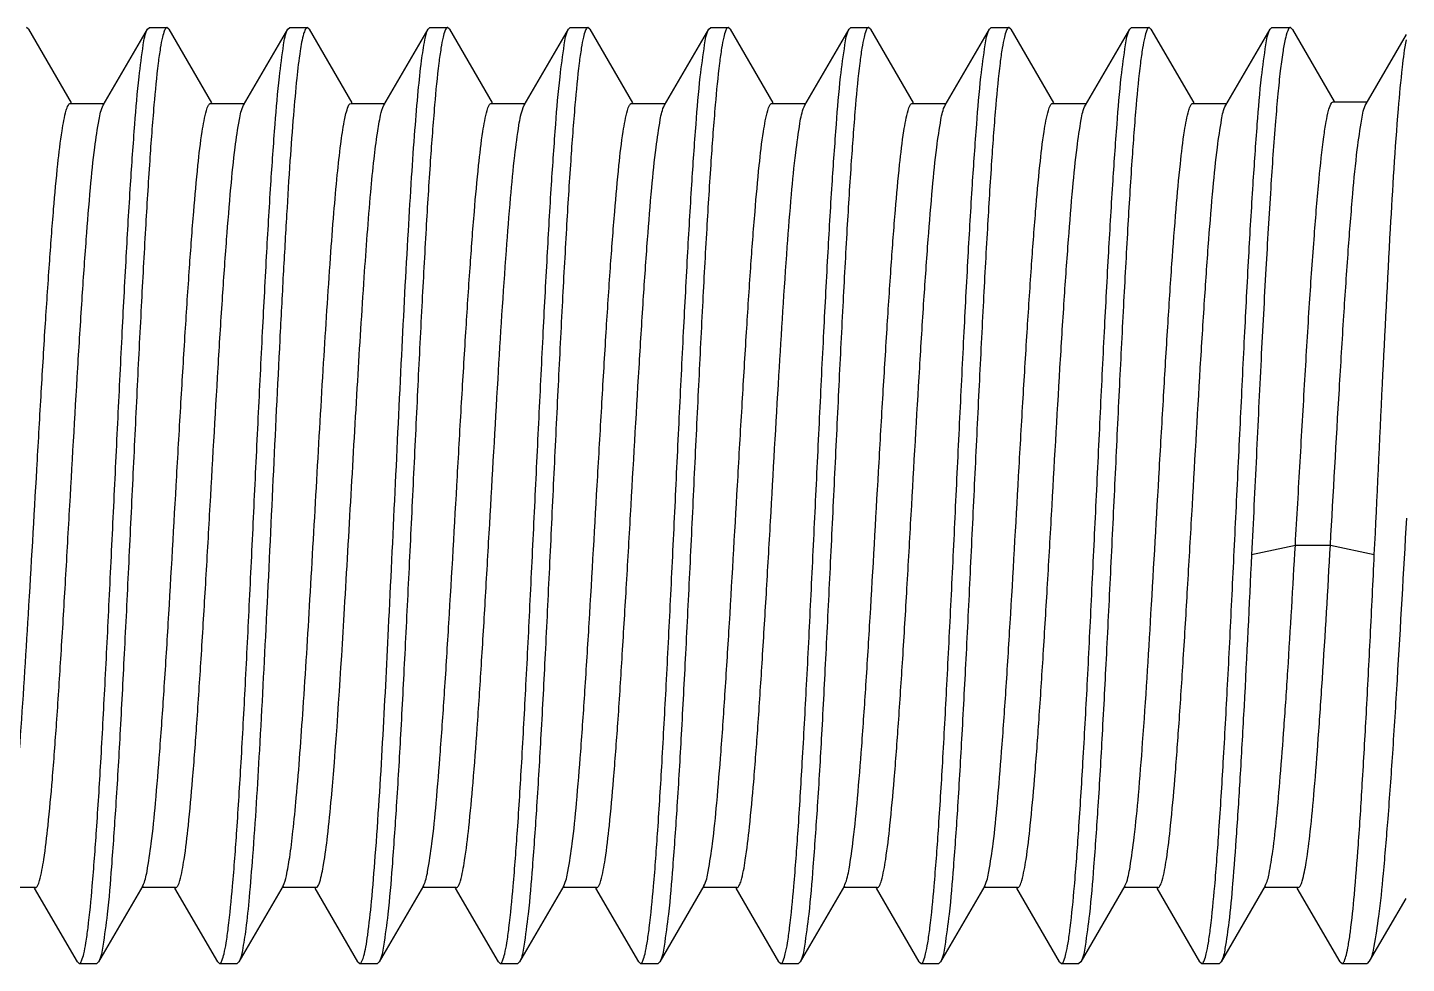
# Model space of a CAD drawing. Extents: x 1031190 to 1725648, y 733081 to 1571294.
# Drawn here: x 1158663.4 to 1158782.2, y 1227794.4 to 1227874.9 of the extents above; entities that cross this region are included whole.
import ezdxf

# ---------------------------------------------------------------- set-up
doc = ezdxf.new("R2010")
doc.units = 0
doc.header["$LTSCALE"] = 1000
doc.header["$MEASUREMENT"] = 0

msp = doc.modelspace()

# ---------------------------------------------------------------- linework, layer by layer
at = {"linetype": 'Continuous'}
for p, q in [((1158663.52, 1227874.78), (1158663.36, 1227874.91)), ((1158663.52, 1227874.78), (1158667.2, 1227868.43)), ((1158669.96, 1227868.23), (1158673.77, 1227874.78)), ((1158673.77, 1227874.78), (1158673.93, 1227874.91)), ((1158673.93, 1227874.91), (1158675.44, 1227874.91)), ((1158673.93, 1227874.91), (1158675.44, 1227874.91)), ((1158675.44, 1227874.91), (1158675.42, 1227874.91)), ((1158675.6, 1227874.78), (1158675.44, 1227874.91)), ((1158675.6, 1227874.78), (1158679.28, 1227868.43)), ((1158682.04, 1227868.23), (1158685.85, 1227874.78)), ((1158685.85, 1227874.78), (1158686.01, 1227874.91)), ((1158686.01, 1227874.91), (1158687.52, 1227874.91)), ((1158686.01, 1227874.91), (1158687.52, 1227874.91)), ((1158687.52, 1227874.91), (1158687.5, 1227874.91)), ((1158687.68, 1227874.78), (1158687.52, 1227874.91)), ((1158687.68, 1227874.78), (1158691.36, 1227868.43)), ((1158694.12, 1227868.23), (1158697.93, 1227874.78)), ((1158697.93, 1227874.78), (1158698.09, 1227874.91)), ((1158698.09, 1227874.91), (1158699.61, 1227874.91)), ((1158698.09, 1227874.91), (1158699.61, 1227874.91)), ((1158699.61, 1227874.91), (1158699.58, 1227874.91)), ((1158699.76, 1227874.78), (1158699.61, 1227874.91)), ((1158699.76, 1227874.78), (1158703.44, 1227868.43)), ((1158706.2, 1227868.23), (1158710.02, 1227874.78)), ((1158710.02, 1227874.78), (1158710.17, 1227874.91)), ((1158710.17, 1227874.91), (1158711.69, 1227874.91)), ((1158710.17, 1227874.91), (1158711.69, 1227874.91)), ((1158711.69, 1227874.91), (1158711.67, 1227874.91)), ((1158711.85, 1227874.78), (1158711.69, 1227874.91)), ((1158711.85, 1227874.78), (1158715.53, 1227868.43)), ((1158718.29, 1227868.23), (1158722.1, 1227874.78)), ((1158722.1, 1227874.78), (1158722.26, 1227874.91)), ((1158722.26, 1227874.91), (1158723.77, 1227874.91)), ((1158722.26, 1227874.91), (1158723.77, 1227874.91)), ((1158723.77, 1227874.91), (1158723.75, 1227874.91)), ((1158723.93, 1227874.78), (1158723.77, 1227874.91)), ((1158723.93, 1227874.78), (1158727.61, 1227868.43)), ((1158730.37, 1227868.23), (1158734.18, 1227874.78)), ((1158734.18, 1227874.78), (1158734.34, 1227874.91)), ((1158734.34, 1227874.91), (1158735.85, 1227874.91)), ((1158734.34, 1227874.91), (1158735.85, 1227874.91)), ((1158735.85, 1227874.91), (1158735.83, 1227874.91)), ((1158736.01, 1227874.78), (1158735.85, 1227874.91)), ((1158736.01, 1227874.78), (1158739.69, 1227868.43)), ((1158742.45, 1227868.23), (1158746.26, 1227874.78)), ((1158746.26, 1227874.78), (1158746.42, 1227874.91)), ((1158746.42, 1227874.91), (1158747.93, 1227874.91)), ((1158746.42, 1227874.91), (1158747.93, 1227874.91)), ((1158747.93, 1227874.91), (1158747.91, 1227874.91)), ((1158748.09, 1227874.78), (1158747.93, 1227874.91)), ((1158748.09, 1227874.78), (1158751.77, 1227868.43)), ((1158754.53, 1227868.23), (1158758.34, 1227874.78)), ((1158758.34, 1227874.78), (1158758.5, 1227874.91)), ((1158758.5, 1227874.91), (1158760.02, 1227874.91)), ((1158758.5, 1227874.91), (1158760.02, 1227874.91)), ((1158760.02, 1227874.91), (1158759.99, 1227874.91)), ((1158760.17, 1227874.78), (1158760.02, 1227874.91)), ((1158760.17, 1227874.78), (1158763.85, 1227868.43)), ((1158766.61, 1227868.23), (1158770.43, 1227874.78)), ((1158770.43, 1227874.78), (1158770.58, 1227874.91)), ((1158770.58, 1227874.91), (1158772.17, 1227874.91)), ((1158770.58, 1227874.91), (1158772.17, 1227874.91)), ((1158772.17, 1227874.91), (1158772.15, 1227874.91)), ((1158772.35, 1227874.76), (1158772.17, 1227874.91)), ((1158772.35, 1227874.76), (1158775.94, 1227868.56)), ((1158778.7, 1227868.36), (1158782.16, 1227874.31)), ((1158775.87, 1227868.52), (1158778.8, 1227868.52)), ((1158667.13, 1227868.39), (1158670.05, 1227868.39)), ((1158679.21, 1227868.39), (1158682.14, 1227868.39)), ((1158691.29, 1227868.39), (1158694.22, 1227868.39)), ((1158703.37, 1227868.39), (1158706.3, 1227868.39)), ((1158706.11, 1227868.03), (1158706.2, 1227868.23)), ((1158715.45, 1227868.39), (1158718.38, 1227868.39)), ((1158727.54, 1227868.39), (1158730.46, 1227868.39)), ((1158730.3, 1227868.1), (1158730.37, 1227868.23)), ((1158739.62, 1227868.39), (1158742.54, 1227868.39)), ((1158751.7, 1227868.39), (1158754.63, 1227868.39)), ((1158763.78, 1227868.39), (1158766.71, 1227868.39)), ((1158768.83, 1227829.56), (1158772.6, 1227830.38)), ((1158772.6, 1227830.38), (1158775.62, 1227830.38)), ((1158775.62, 1227830.38), (1158779.4, 1227829.56)), ((1158664.11, 1227800.89), (1158661.35, 1227800.89)), ((1158667.73, 1227794.51), (1158664.04, 1227800.85)), ((1158673.36, 1227801.06), (1158669.56, 1227794.51)), ((1158676.19, 1227800.89), (1158673.26, 1227800.89)), ((1158679.81, 1227794.51), (1158676.12, 1227800.85)), ((1158685.44, 1227801.06), (1158681.64, 1227794.51)), ((1158688.27, 1227800.89), (1158685.34, 1227800.89)), ((1158691.89, 1227794.51), (1158688.2, 1227800.85)), ((1158697.52, 1227801.06), (1158693.72, 1227794.51)), ((1158700.35, 1227800.89), (1158697.43, 1227800.89)), ((1158703.98, 1227794.51), (1158700.28, 1227800.85)), ((1158709.6, 1227801.06), (1158705.81, 1227794.51)), ((1158712.43, 1227800.89), (1158709.51, 1227800.89)), ((1158716.06, 1227794.51), (1158712.36, 1227800.85)), ((1158721.68, 1227801.06), (1158717.89, 1227794.51)), ((1158724.52, 1227800.89), (1158721.59, 1227800.89)), ((1158728.14, 1227794.51), (1158724.45, 1227800.85)), ((1158733.77, 1227801.06), (1158729.97, 1227794.51)), ((1158736.6, 1227800.89), (1158733.67, 1227800.89)), ((1158733.77, 1227801.06), (1158733.81, 1227801.15)), ((1158740.22, 1227794.51), (1158736.53, 1227800.85)), ((1158745.85, 1227801.06), (1158742.05, 1227794.51)), ((1158748.68, 1227800.89), (1158745.75, 1227800.89)), ((1158752.3, 1227794.51), (1158748.61, 1227800.85)), ((1158757.93, 1227801.06), (1158754.13, 1227794.51)), ((1158760.76, 1227800.89), (1158757.84, 1227800.89)), ((1158757.93, 1227801.06), (1158758.01, 1227801.22)), ((1158764.38, 1227794.51), (1158760.69, 1227800.85)), ((1158770.01, 1227801.06), (1158766.21, 1227794.51)), ((1158772.84, 1227800.89), (1158769.92, 1227800.89)), ((1158776.47, 1227794.51), (1158772.77, 1227800.85)), ((1158782.11, 1227799.96), (1158778.97, 1227794.55)), ((1158667.73, 1227794.51), (1158667.89, 1227794.37)), ((1158667.89, 1227794.37), (1158669.4, 1227794.37)), ((1158667.89, 1227794.37), (1158669.4, 1227794.37)), ((1158667.89, 1227794.37), (1158667.91, 1227794.37)), ((1158669.56, 1227794.51), (1158669.4, 1227794.37)), ((1158679.81, 1227794.51), (1158679.97, 1227794.37)), ((1158679.97, 1227794.37), (1158681.48, 1227794.37)), ((1158679.97, 1227794.37), (1158681.48, 1227794.37)), ((1158679.97, 1227794.37), (1158679.99, 1227794.37)), ((1158681.64, 1227794.51), (1158681.48, 1227794.37)), ((1158691.89, 1227794.51), (1158692.05, 1227794.37)), ((1158692.05, 1227794.37), (1158693.57, 1227794.37)), ((1158692.05, 1227794.37), (1158693.57, 1227794.37)), ((1158692.05, 1227794.37), (1158692.07, 1227794.37)), ((1158693.72, 1227794.51), (1158693.57, 1227794.37)), ((1158703.98, 1227794.51), (1158704.13, 1227794.37)), ((1158704.13, 1227794.37), (1158705.65, 1227794.37)), ((1158704.13, 1227794.37), (1158705.65, 1227794.37)), ((1158704.13, 1227794.37), (1158704.16, 1227794.37)), ((1158705.81, 1227794.51), (1158705.65, 1227794.37)), ((1158716.06, 1227794.51), (1158716.22, 1227794.37)), ((1158716.22, 1227794.37), (1158717.73, 1227794.37)), ((1158716.22, 1227794.37), (1158717.73, 1227794.37)), ((1158716.22, 1227794.37), (1158716.24, 1227794.37)), ((1158717.89, 1227794.51), (1158717.73, 1227794.37)), ((1158728.14, 1227794.51), (1158728.3, 1227794.37)), ((1158728.3, 1227794.37), (1158729.81, 1227794.37)), ((1158728.3, 1227794.37), (1158729.81, 1227794.37)), ((1158728.3, 1227794.37), (1158728.32, 1227794.37)), ((1158729.97, 1227794.51), (1158729.81, 1227794.37)), ((1158740.22, 1227794.51), (1158740.38, 1227794.37)), ((1158740.38, 1227794.37), (1158741.89, 1227794.37)), ((1158740.38, 1227794.37), (1158741.89, 1227794.37)), ((1158740.38, 1227794.37), (1158740.4, 1227794.37)), ((1158742.05, 1227794.51), (1158741.89, 1227794.37)), ((1158752.3, 1227794.51), (1158752.46, 1227794.37)), ((1158752.46, 1227794.37), (1158753.97, 1227794.37)), ((1158752.46, 1227794.37), (1158753.97, 1227794.37)), ((1158752.46, 1227794.37), (1158752.48, 1227794.37)), ((1158754.13, 1227794.51), (1158753.97, 1227794.37)), ((1158764.38, 1227794.51), (1158764.54, 1227794.37)), ((1158764.54, 1227794.37), (1158766.06, 1227794.37)), ((1158764.54, 1227794.37), (1158766.06, 1227794.37)), ((1158764.54, 1227794.37), (1158764.56, 1227794.37)), ((1158766.21, 1227794.51), (1158766.06, 1227794.37)), ((1158776.47, 1227794.51), (1158776.62, 1227794.37)), ((1158776.62, 1227794.37), (1158778.77, 1227794.37)), ((1158776.62, 1227794.37), (1158778.77, 1227794.37)), ((1158776.62, 1227794.37), (1158776.65, 1227794.37)), ((1158778.97, 1227794.55), (1158778.77, 1227794.37))]:
    msp.add_line(p, q, dxfattribs=at)
for points, knots in [([(1158667.91, 1227794.37), (1158668, 1227794.39), (1158668.16, 1227794.72), (1158668.31, 1227795.28), (1158668.49, 1227796.25), (1158668.75, 1227798.18), (1158669.06, 1227801.43), (1158669.41, 1227806.17), (1158669.77, 1227811.95), (1158670.12, 1227818.55), (1158670.48, 1227825.73), (1158670.84, 1227833.23), (1158671.2, 1227840.79), (1158671.56, 1227848.12), (1158671.92, 1227854.96), (1158672.27, 1227861.08), (1158672.64, 1227866.22), (1158672.96, 1227870.26), (1158673.34, 1227872.95), (1158673.54, 1227874.37), (1158673.77, 1227874.78)], [0, 0, 0, 0, 0.003607, 0.01125, 0.023199, 0.039411, 0.0841, 0.143793, 0.216365, 0.29921, 0.389343, 0.483513, 0.57832, 0.670347, 0.756272, 0.832991, 0.897743, 0.948217, 0.982646, 1, 1, 1, 1]), ([(1158675.42, 1227874.91), (1158675.33, 1227874.89), (1158675.18, 1227874.56), (1158675.02, 1227874), (1158674.84, 1227873.03), (1158674.58, 1227871.1), (1158674.27, 1227867.86), (1158673.92, 1227863.11), (1158673.57, 1227857.33), (1158673.21, 1227850.74), (1158672.85, 1227843.56), (1158672.49, 1227836.05), (1158672.13, 1227828.5), (1158671.77, 1227821.17), (1158671.41, 1227814.33), (1158671.06, 1227808.21), (1158670.69, 1227803.07), (1158670.38, 1227799.03), (1158669.99, 1227796.34), (1158669.79, 1227794.91), (1158669.56, 1227794.51)], [0, 0, 0, 0, 0.003611, 0.011257, 0.023208, 0.03942, 0.084105, 0.14379, 0.216353, 0.299192, 0.389318, 0.483476, 0.578271, 0.670286, 0.7562, 0.832918, 0.897679, 0.94817, 0.98262, 1, 1, 1, 1]), ([(1158679.99, 1227794.37), (1158680.09, 1227794.39), (1158680.24, 1227794.72), (1158680.39, 1227795.28), (1158680.57, 1227796.25), (1158680.83, 1227798.18), (1158681.14, 1227801.42), (1158681.49, 1227806.17), (1158681.85, 1227811.95), (1158682.21, 1227818.55), (1158682.56, 1227825.73), (1158682.92, 1227833.23), (1158683.28, 1227840.79), (1158683.64, 1227848.12), (1158684, 1227854.96), (1158684.35, 1227861.08), (1158684.72, 1227866.22), (1158685.04, 1227870.26), (1158685.42, 1227872.95), (1158685.62, 1227874.37), (1158685.85, 1227874.78)], [0, 0, 0, 0, 0.003607, 0.01125, 0.023198, 0.03941, 0.084098, 0.143791, 0.216363, 0.299208, 0.389341, 0.48351, 0.578318, 0.670346, 0.756271, 0.83299, 0.897743, 0.948217, 0.982646, 1, 1, 1, 1]), ([(1158687.5, 1227874.91), (1158687.43, 1227874.89), (1158687.31, 1227874.69), (1158687.1, 1227874.05), (1158686.85, 1227872.61), (1158686.58, 1227870.29), (1158686.3, 1227867.13), (1158686.01, 1227863.22), (1158685.73, 1227858.64), (1158685.44, 1227853.51), (1158685.04, 1227845.91), (1158684.57, 1227835.98), (1158684.01, 1227824.21), (1158683.45, 1227813.4), (1158683.04, 1227806.63), (1158682.81, 1227803.59)], [0, 0, 0, 0, 0.002964, 0.008737, 0.029566, 0.062647, 0.107305, 0.162537, 0.227082, 0.299454, 0.377979, 0.546128, 0.716059, 0.872129, 1, 1, 1, 1]), ([(1158693.38, 1227803.59), (1158693.87, 1227810.12), (1158694.4, 1227820.58), (1158695.09, 1227834.95), (1158695.63, 1227846.35), (1158696.1, 1227855.38), (1158696.49, 1227861.84), (1158696.77, 1227865.87), (1158697.05, 1227869.21), (1158697.31, 1227871.81), (1158697.59, 1227873.57), (1158697.77, 1227874.5), (1158697.93, 1227874.78)], [0, 0, 0, 0, 0.275142, 0.440178, 0.604823, 0.754782, 0.820106, 0.877048, 0.924377, 0.961083, 0.986411, 1, 1, 1, 1]), ([(1158699.58, 1227874.91), (1158699.49, 1227874.89), (1158699.34, 1227874.56), (1158699.18, 1227874), (1158699.01, 1227873.03), (1158698.74, 1227871.1), (1158698.44, 1227867.86), (1158698.08, 1227863.11), (1158697.73, 1227857.33), (1158697.37, 1227850.74), (1158697.01, 1227843.56), (1158696.65, 1227836.05), (1158696.29, 1227828.5), (1158695.93, 1227821.17), (1158695.57, 1227814.33), (1158695.22, 1227808.21), (1158694.86, 1227803.07), (1158694.54, 1227799.03), (1158694.16, 1227796.34), (1158693.96, 1227794.91), (1158693.72, 1227794.51)], [0, 0, 0, 0, 0.003611, 0.011258, 0.023209, 0.039422, 0.084108, 0.143794, 0.216356, 0.299189, 0.389308, 0.483464, 0.57826, 0.670281, 0.756203, 0.832923, 0.897683, 0.948172, 0.982621, 1, 1, 1, 1]), ([(1158704.16, 1227794.37), (1158704.25, 1227794.39), (1158704.4, 1227794.72), (1158704.56, 1227795.28), (1158704.73, 1227796.25), (1158705, 1227798.18), (1158705.3, 1227801.42), (1158705.66, 1227806.17), (1158706.01, 1227811.95), (1158706.37, 1227818.55), (1158706.73, 1227825.73), (1158707.09, 1227833.23), (1158707.45, 1227840.79), (1158707.81, 1227848.12), (1158708.17, 1227854.96), (1158708.52, 1227861.08), (1158708.88, 1227866.22), (1158709.2, 1227870.26), (1158709.59, 1227872.95), (1158709.78, 1227874.37), (1158710.02, 1227874.78)], [0, 0, 0, 0, 0.003606, 0.011248, 0.023195, 0.039405, 0.08409, 0.14378, 0.216352, 0.299204, 0.389345, 0.483519, 0.578326, 0.67035, 0.756268, 0.832985, 0.897739, 0.948216, 0.982646, 1, 1, 1, 1]), ([(1158711.67, 1227874.91), (1158711.57, 1227874.89), (1158711.42, 1227874.56), (1158711.27, 1227874), (1158711.09, 1227873.03), (1158710.83, 1227871.1), (1158710.52, 1227867.86), (1158710.17, 1227863.11), (1158709.81, 1227857.33), (1158709.45, 1227850.74), (1158709.09, 1227843.56), (1158708.73, 1227836.05), (1158708.37, 1227828.5), (1158708.02, 1227821.17), (1158707.66, 1227814.33), (1158707.3, 1227808.21), (1158706.94, 1227803.07), (1158706.62, 1227799.03), (1158706.24, 1227796.34), (1158706.04, 1227794.91), (1158705.81, 1227794.51)], [0, 0, 0, 0, 0.003611, 0.011258, 0.023209, 0.039423, 0.08411, 0.143796, 0.216358, 0.299191, 0.38931, 0.483466, 0.578262, 0.670283, 0.756204, 0.832924, 0.897683, 0.948172, 0.982621, 1, 1, 1, 1]), ([(1158716.24, 1227794.37), (1158716.33, 1227794.39), (1158716.48, 1227794.72), (1158716.64, 1227795.28), (1158716.81, 1227796.25), (1158717.08, 1227798.18), (1158717.39, 1227801.42), (1158717.74, 1227806.17), (1158718.09, 1227811.95), (1158718.45, 1227818.55), (1158718.81, 1227825.73), (1158719.17, 1227833.23), (1158719.53, 1227840.79), (1158719.89, 1227848.12), (1158720.25, 1227854.96), (1158720.6, 1227861.08), (1158720.96, 1227866.22), (1158721.28, 1227870.26), (1158721.67, 1227872.95), (1158721.86, 1227874.37), (1158722.1, 1227874.78)], [0, 0, 0, 0, 0.003606, 0.011248, 0.023195, 0.039405, 0.08409, 0.14378, 0.216352, 0.299203, 0.389344, 0.483517, 0.578325, 0.670349, 0.756267, 0.832984, 0.897738, 0.948215, 0.982646, 1, 1, 1, 1]), ([(1158723.75, 1227874.91), (1158723.65, 1227874.89), (1158723.5, 1227874.56), (1158723.35, 1227874), (1158723.17, 1227873.03), (1158722.91, 1227871.1), (1158722.6, 1227867.86), (1158722.25, 1227863.11), (1158721.89, 1227857.33), (1158721.53, 1227850.74), (1158721.18, 1227843.56), (1158720.82, 1227836.05), (1158720.46, 1227828.5), (1158720.1, 1227821.17), (1158719.74, 1227814.33), (1158719.39, 1227808.21), (1158719.02, 1227803.07), (1158718.7, 1227799.03), (1158718.32, 1227796.34), (1158718.12, 1227794.91), (1158717.89, 1227794.51)], [0, 0, 0, 0, 0.003611, 0.011259, 0.02321, 0.039423, 0.084111, 0.143798, 0.21636, 0.299193, 0.389312, 0.483468, 0.578264, 0.670284, 0.756205, 0.832924, 0.897684, 0.948172, 0.982621, 1, 1, 1, 1]), ([(1158728.32, 1227794.37), (1158728.41, 1227794.39), (1158728.56, 1227794.72), (1158728.72, 1227795.28), (1158728.9, 1227796.25), (1158729.16, 1227798.18), (1158729.47, 1227801.42), (1158729.82, 1227806.17), (1158730.17, 1227811.95), (1158730.53, 1227818.55), (1158730.89, 1227825.73), (1158731.25, 1227833.23), (1158731.61, 1227840.79), (1158731.97, 1227848.12), (1158732.33, 1227854.96), (1158732.68, 1227861.08), (1158733.05, 1227866.22), (1158733.36, 1227870.26), (1158733.75, 1227872.95), (1158733.95, 1227874.37), (1158734.18, 1227874.78)], [0, 0, 0, 0, 0.003606, 0.011248, 0.023195, 0.039405, 0.08409, 0.143779, 0.216351, 0.299203, 0.389343, 0.483516, 0.578323, 0.670348, 0.756266, 0.832984, 0.897738, 0.948215, 0.982646, 1, 1, 1, 1]), ([(1158735.83, 1227874.91), (1158735.73, 1227874.89), (1158735.58, 1227874.56), (1158735.43, 1227874), (1158735.25, 1227873.03), (1158734.99, 1227871.1), (1158734.68, 1227867.86), (1158734.33, 1227863.11), (1158733.97, 1227857.33), (1158733.62, 1227850.74), (1158733.26, 1227843.56), (1158732.9, 1227836.05), (1158732.54, 1227828.5), (1158732.18, 1227821.17), (1158731.82, 1227814.32), (1158731.47, 1227808.21), (1158731.1, 1227803.07), (1158730.78, 1227799.03), (1158730.4, 1227796.34), (1158730.2, 1227794.91), (1158729.97, 1227794.51)], [0, 0, 0, 0, 0.003612, 0.011261, 0.023213, 0.039428, 0.084118, 0.143807, 0.216371, 0.299205, 0.389325, 0.48348, 0.578274, 0.670292, 0.75621, 0.832928, 0.897687, 0.948173, 0.982621, 1, 1, 1, 1]), ([(1158740.4, 1227794.37), (1158740.5, 1227794.39), (1158740.65, 1227794.72), (1158740.8, 1227795.28), (1158740.98, 1227796.25), (1158741.24, 1227798.18), (1158741.55, 1227801.42), (1158741.9, 1227806.17), (1158742.26, 1227811.95), (1158742.61, 1227818.55), (1158742.97, 1227825.73), (1158743.33, 1227833.23), (1158743.69, 1227840.79), (1158744.05, 1227848.12), (1158744.41, 1227854.96), (1158744.76, 1227861.08), (1158745.13, 1227866.22), (1158745.45, 1227870.26), (1158745.83, 1227872.95), (1158746.03, 1227874.37), (1158746.26, 1227874.78)], [0, 0, 0, 0, 0.003606, 0.011247, 0.023194, 0.039403, 0.084087, 0.143776, 0.216347, 0.299198, 0.389337, 0.483508, 0.578316, 0.670341, 0.75626, 0.832979, 0.897735, 0.948214, 0.982645, 1, 1, 1, 1]), ([(1158747.91, 1227874.91), (1158747.82, 1227874.89), (1158747.67, 1227874.56), (1158747.51, 1227874), (1158747.33, 1227873.03), (1158747.07, 1227871.1), (1158746.76, 1227867.86), (1158746.41, 1227863.11), (1158746.06, 1227857.33), (1158745.7, 1227850.74), (1158745.34, 1227843.56), (1158744.98, 1227836.05), (1158744.62, 1227828.5), (1158744.26, 1227821.17), (1158743.9, 1227814.32), (1158743.55, 1227808.21), (1158743.19, 1227803.07), (1158742.87, 1227799.03), (1158742.48, 1227796.34), (1158742.29, 1227794.91), (1158742.05, 1227794.51)], [0, 0, 0, 0, 0.003612, 0.011261, 0.023214, 0.039428, 0.084119, 0.143809, 0.216373, 0.299207, 0.389327, 0.483482, 0.578276, 0.670293, 0.756211, 0.832929, 0.897687, 0.948174, 0.982621, 1, 1, 1, 1]), ([(1158752.48, 1227794.37), (1158752.58, 1227794.39), (1158752.73, 1227794.72), (1158752.88, 1227795.28), (1158753.06, 1227796.25), (1158753.32, 1227798.18), (1158753.63, 1227801.42), (1158753.98, 1227806.17), (1158754.34, 1227811.95), (1158754.7, 1227818.55), (1158755.05, 1227825.73), (1158755.41, 1227833.23), (1158755.77, 1227840.79), (1158756.13, 1227848.12), (1158756.49, 1227854.96), (1158756.85, 1227861.08), (1158757.21, 1227866.22), (1158757.53, 1227870.26), (1158757.91, 1227872.95), (1158758.11, 1227874.37), (1158758.34, 1227874.78)], [0, 0, 0, 0, 0.003606, 0.011247, 0.023193, 0.039403, 0.084087, 0.143775, 0.216347, 0.299197, 0.389335, 0.483507, 0.578314, 0.670339, 0.756259, 0.832978, 0.897734, 0.948214, 0.982645, 1, 1, 1, 1]), ([(1158759.99, 1227874.91), (1158759.9, 1227874.89), (1158759.75, 1227874.56), (1158759.59, 1227874), (1158759.42, 1227873.03), (1158759.15, 1227871.1), (1158758.84, 1227867.86), (1158758.49, 1227863.11), (1158758.14, 1227857.33), (1158757.78, 1227850.74), (1158757.42, 1227843.56), (1158757.06, 1227836.05), (1158756.7, 1227828.5), (1158756.34, 1227821.17), (1158755.98, 1227814.32), (1158755.63, 1227808.21), (1158755.27, 1227803.07), (1158754.95, 1227799.03), (1158754.56, 1227796.34), (1158754.37, 1227794.91), (1158754.13, 1227794.51)], [0, 0, 0, 0, 0.003613, 0.011261, 0.023214, 0.039429, 0.08412, 0.143811, 0.216375, 0.299209, 0.389329, 0.483484, 0.578278, 0.670294, 0.756212, 0.83293, 0.897688, 0.948174, 0.982621, 1, 1, 1, 1]), ([(1158764.56, 1227794.37), (1158764.66, 1227794.39), (1158764.81, 1227794.72), (1158764.97, 1227795.28), (1158765.14, 1227796.25), (1158765.4, 1227798.18), (1158765.71, 1227801.42), (1158766.06, 1227806.17), (1158766.42, 1227811.95), (1158766.78, 1227818.55), (1158767.14, 1227825.73), (1158767.5, 1227833.23), (1158767.86, 1227840.79), (1158768.22, 1227848.12), (1158768.57, 1227854.96), (1158768.93, 1227861.08), (1158769.29, 1227866.22), (1158769.61, 1227870.26), (1158769.99, 1227872.95), (1158770.19, 1227874.37), (1158770.43, 1227874.78)], [0, 0, 0, 0, 0.003606, 0.011247, 0.023193, 0.039403, 0.084086, 0.143774, 0.216346, 0.299196, 0.389334, 0.483505, 0.578313, 0.670338, 0.756258, 0.832977, 0.897733, 0.948213, 0.982645, 1, 1, 1, 1]), ([(1158772.15, 1227874.91), (1158772.04, 1227874.89), (1158771.87, 1227874.48), (1158771.69, 1227873.81), (1158771.48, 1227872.62), (1158771.28, 1227871.06), (1158771.08, 1227869.09), (1158770.79, 1227865.72), (1158770.44, 1227860.69), (1158770.04, 1227853.86), (1158769.63, 1227846.17), (1158769.24, 1227837.97), (1158768.97, 1227832.38), (1158768.83, 1227829.56)], [0, 0, 0, 0, 0.00759, 0.023989, 0.049698, 0.084571, 0.128273, 0.180348, 0.307263, 0.459782, 0.631209, 0.813963, 1, 1, 1, 1]), ([(1158779.4, 1227829.56), (1158779.64, 1227834.44), (1158780.07, 1227843.79), (1158780.72, 1227856.59), (1158781.27, 1227865.69), (1158781.76, 1227871.1), (1158782.01, 1227873.08), (1158782.16, 1227873.85)], [0, 0, 0, 0, 0.33063, 0.632635, 0.865973, 0.946815, 1, 1, 1, 1]), ([(1158772.6, 1227830.38), (1158772.74, 1227832.77), (1158773.01, 1227837.51), (1158773.41, 1227844.45), (1158773.8, 1227850.95), (1158774.2, 1227856.72), (1158774.59, 1227861.49), (1158774.94, 1227864.76), (1158775.22, 1227866.7), (1158775.43, 1227867.67), (1158775.58, 1227868.21), (1158775.78, 1227868.52), (1158775.87, 1227868.52)], [0, 0, 0, 0, 0.187168, 0.370928, 0.54308, 0.695912, 0.822629, 0.917653, 0.951962, 0.977016, 0.992738, 1, 1, 1, 1]), ([(1158661.35, 1227801.2), (1158661.54, 1227801.66), (1158661.78, 1227803.01), (1158662.13, 1227805.54), (1158662.47, 1227809.1), (1158662.97, 1227815.5), (1158663.55, 1227824.88), (1158664.12, 1227834.83), (1158664.59, 1227843.07), (1158664.94, 1227848.95), (1158665.3, 1227854.33), (1158665.65, 1227859.01), (1158666, 1227862.85), (1158666.32, 1227865.66), (1158666.64, 1227867.4), (1158666.88, 1227868.16), (1158667.05, 1227868.39), (1158667.13, 1227868.39)], [0, 0, 0, 0, 0.021934, 0.060252, 0.1138, 0.180755, 0.345177, 0.530709, 0.623344, 0.711545, 0.792219, 0.862544, 0.920069, 0.962821, 0.989426, 0.996537, 1, 1, 1, 1]), ([(1158664.11, 1227800.89), (1158664.19, 1227800.89), (1158664.36, 1227801.13), (1158664.6, 1227801.91), (1158664.92, 1227803.69), (1158665.25, 1227806.57), (1158665.61, 1227810.49), (1158665.96, 1227815.28), (1158666.32, 1227820.76), (1158666.68, 1227826.74), (1158667.15, 1227835.09), (1158667.62, 1227843.36), (1158668.11, 1227851.26), (1158668.47, 1227856.43), (1158668.82, 1227860.8), (1158669.15, 1227864.26), (1158669.52, 1227866.61), (1158669.74, 1227867.86), (1158669.96, 1227868.23)], [0, 0, 0, 0, 0.003515, 0.010772, 0.03795, 0.08161, 0.140308, 0.211978, 0.294061, 0.383612, 0.477415, 0.664253, 0.750571, 0.827951, 0.893624, 0.945254, 0.981055, 1, 1, 1, 1]), ([(1158673.36, 1227801.06), (1158673.57, 1227801.43), (1158673.8, 1227802.68), (1158674.16, 1227805.03), (1158674.49, 1227808.49), (1158674.85, 1227812.86), (1158675.21, 1227818.03), (1158675.7, 1227825.93), (1158676.16, 1227834.2), (1158676.64, 1227842.55), (1158677, 1227848.53), (1158677.36, 1227854.01), (1158677.71, 1227858.79), (1158678.06, 1227862.72), (1158678.39, 1227865.6), (1158678.71, 1227867.38), (1158678.95, 1227868.15), (1158679.13, 1227868.39), (1158679.21, 1227868.39)], [0, 0, 0, 0, 0.018976, 0.054803, 0.106453, 0.172139, 0.249526, 0.335844, 0.522668, 0.616459, 0.705997, 0.788066, 0.859722, 0.918409, 0.962059, 0.989231, 0.996484, 1, 1, 1, 1]), ([(1158676.19, 1227800.89), (1158676.27, 1227800.89), (1158676.44, 1227801.13), (1158676.68, 1227801.91), (1158677, 1227803.69), (1158677.33, 1227806.57), (1158677.69, 1227810.49), (1158678.04, 1227815.28), (1158678.4, 1227820.76), (1158678.76, 1227826.74), (1158679.24, 1227835.09), (1158679.7, 1227843.36), (1158680.19, 1227851.26), (1158680.55, 1227856.43), (1158680.91, 1227860.8), (1158681.24, 1227864.26), (1158681.6, 1227866.61), (1158681.83, 1227867.86), (1158682.04, 1227868.23)], [0, 0, 0, 0, 0.003517, 0.010771, 0.037949, 0.081609, 0.140308, 0.211979, 0.294062, 0.383613, 0.477416, 0.664254, 0.750571, 0.827951, 0.893623, 0.945253, 0.981055, 1, 1, 1, 1]), ([(1158686.58, 1227808.62), (1158686.81, 1227811.18), (1158687.22, 1227816.88), (1158687.78, 1227825.99), (1158688.34, 1227835.91), (1158688.9, 1227845.71), (1158689.39, 1227853.38), (1158689.79, 1227858.77), (1158690.08, 1227862.05), (1158690.36, 1227864.63), (1158690.65, 1227866.64), (1158690.88, 1227867.67), (1158691.13, 1227868.39), (1158691.29, 1227868.39)], [0, 0, 0, 0, 0.128499, 0.285338, 0.455997, 0.624629, 0.775582, 0.839957, 0.89488, 0.939089, 0.971598, 0.991791, 1, 1, 1, 1]), ([(1158689.6, 1227808.62), (1158690.08, 1227814.05), (1158690.61, 1227822.75), (1158691.3, 1227834.71), (1158691.84, 1227844.21), (1158692.38, 1227852.89), (1158692.84, 1227859.27), (1158693.24, 1227863.4), (1158693.51, 1227865.62), (1158693.78, 1227867.15), (1158693.97, 1227867.97), (1158694.12, 1227868.23)], [0, 0, 0, 0, 0.273163, 0.437049, 0.600835, 0.7505, 0.873256, 0.921165, 0.958687, 0.985083, 1, 1, 1, 1]), ([(1158697.52, 1227801.06), (1158697.74, 1227801.43), (1158697.96, 1227802.68), (1158698.33, 1227805.03), (1158698.66, 1227808.49), (1158699.01, 1227812.86), (1158699.37, 1227818.03), (1158699.86, 1227825.93), (1158700.33, 1227834.2), (1158700.8, 1227842.55), (1158701.16, 1227848.53), (1158701.52, 1227854.01), (1158701.87, 1227858.79), (1158702.23, 1227862.72), (1158702.56, 1227865.6), (1158702.88, 1227867.38), (1158703.12, 1227868.15), (1158703.29, 1227868.39), (1158703.37, 1227868.39)], [0, 0, 0, 0, 0.018976, 0.054803, 0.106453, 0.172139, 0.249526, 0.335844, 0.522668, 0.61646, 0.705997, 0.788066, 0.859722, 0.918409, 0.962059, 0.989231, 0.996485, 1, 1, 1, 1]), ([(1158700.35, 1227800.89), (1158700.43, 1227800.89), (1158700.6, 1227801.12), (1158700.84, 1227801.87), (1158701.15, 1227803.6), (1158701.48, 1227806.4), (1158701.83, 1227810.21), (1158702.18, 1227814.86), (1158702.53, 1227820.2), (1158702.88, 1227826.05), (1158703.35, 1227834.26), (1158703.91, 1227844.19), (1158704.49, 1227853.56), (1158705, 1227859.98), (1158705.33, 1227863.58), (1158705.68, 1227866.16), (1158705.92, 1227867.55), (1158706.11, 1227868.03)], [0, 0, 0, 0, 0.003449, 0.010513, 0.036944, 0.079419, 0.136588, 0.206502, 0.286746, 0.374534, 0.46681, 0.651938, 0.816574, 0.883918, 0.938051, 0.977142, 1, 1, 1, 1]), ([(1158709.6, 1227801.06), (1158709.82, 1227801.43), (1158710.04, 1227802.68), (1158710.41, 1227805.03), (1158710.74, 1227808.49), (1158711.1, 1227812.86), (1158711.45, 1227818.03), (1158711.94, 1227825.93), (1158712.41, 1227834.2), (1158712.89, 1227842.55), (1158713.24, 1227848.53), (1158713.6, 1227854.01), (1158713.96, 1227858.79), (1158714.31, 1227862.72), (1158714.64, 1227865.6), (1158714.96, 1227867.38), (1158715.2, 1227868.15), (1158715.38, 1227868.39), (1158715.45, 1227868.39)], [0, 0, 0, 0, 0.018976, 0.054804, 0.106454, 0.17214, 0.249527, 0.335846, 0.522669, 0.61646, 0.705997, 0.788065, 0.859721, 0.918408, 0.962058, 0.98923, 0.996485, 1, 1, 1, 1]), ([(1158712.43, 1227800.89), (1158712.51, 1227800.89), (1158712.69, 1227801.13), (1158712.93, 1227801.91), (1158713.25, 1227803.69), (1158713.58, 1227806.57), (1158713.93, 1227810.49), (1158714.29, 1227815.28), (1158714.64, 1227820.76), (1158715, 1227826.74), (1158715.48, 1227835.09), (1158715.95, 1227843.36), (1158716.44, 1227851.26), (1158716.79, 1227856.43), (1158717.15, 1227860.8), (1158717.48, 1227864.26), (1158717.85, 1227866.61), (1158718.07, 1227867.86), (1158718.29, 1227868.23)], [0, 0, 0, 0, 0.003514, 0.010772, 0.03795, 0.081609, 0.140308, 0.211978, 0.294061, 0.383612, 0.477416, 0.664254, 0.750572, 0.827952, 0.893624, 0.945254, 0.981055, 1, 1, 1, 1]), ([(1158721.68, 1227801.06), (1158721.9, 1227801.43), (1158722.12, 1227802.68), (1158722.49, 1227805.03), (1158722.82, 1227808.49), (1158723.18, 1227812.86), (1158723.53, 1227818.03), (1158724.02, 1227825.93), (1158724.49, 1227834.2), (1158724.97, 1227842.55), (1158725.33, 1227848.53), (1158725.68, 1227854.01), (1158726.04, 1227858.79), (1158726.39, 1227862.72), (1158726.72, 1227865.6), (1158727.04, 1227867.38), (1158727.28, 1227868.15), (1158727.46, 1227868.39), (1158727.54, 1227868.39)], [0, 0, 0, 0, 0.018976, 0.054803, 0.106453, 0.172138, 0.249526, 0.335844, 0.522669, 0.61646, 0.705998, 0.788066, 0.859722, 0.918409, 0.962059, 0.98923, 0.996485, 1, 1, 1, 1]), ([(1158724.52, 1227800.89), (1158724.59, 1227800.89), (1158724.77, 1227801.12), (1158725.01, 1227801.88), (1158725.32, 1227803.63), (1158725.65, 1227806.45), (1158726, 1227810.3), (1158726.35, 1227814.99), (1158726.7, 1227820.38), (1158727.06, 1227826.27), (1158727.53, 1227834.52), (1158728.09, 1227844.48), (1158728.68, 1227853.86), (1158729.18, 1227860.25), (1158729.52, 1227863.8), (1158729.87, 1227866.32), (1158730.11, 1227867.66), (1158730.3, 1227868.1)], [0, 0, 0, 0, 0.00347, 0.010595, 0.037262, 0.080112, 0.137764, 0.208234, 0.289061, 0.377407, 0.470169, 0.655842, 0.820187, 0.887004, 0.940345, 0.978392, 1, 1, 1, 1]), ([(1158733.81, 1227801.15), (1158734.01, 1227801.57), (1158734.25, 1227802.89), (1158734.6, 1227805.36), (1158734.94, 1227808.89), (1158735.29, 1227813.32), (1158735.65, 1227818.51), (1158736.13, 1227826.39), (1158736.59, 1227834.62), (1158737.07, 1227842.89), (1158737.43, 1227848.81), (1158737.78, 1227854.22), (1158738.13, 1227858.93), (1158738.48, 1227862.8), (1158738.81, 1227865.64), (1158739.13, 1227867.39), (1158739.36, 1227868.16), (1158739.54, 1227868.39), (1158739.62, 1227868.39)], [0, 0, 0, 0, 0.020929, 0.058407, 0.111315, 0.177843, 0.255662, 0.342027, 0.527997, 0.621023, 0.709674, 0.790819, 0.861592, 0.91951, 0.962564, 0.989361, 0.996518, 1, 1, 1, 1]), ([(1158736.6, 1227800.89), (1158736.68, 1227800.89), (1158736.85, 1227801.13), (1158737.09, 1227801.91), (1158737.41, 1227803.69), (1158737.74, 1227806.57), (1158738.1, 1227810.49), (1158738.45, 1227815.28), (1158738.81, 1227820.76), (1158739.17, 1227826.74), (1158739.64, 1227835.09), (1158740.11, 1227843.36), (1158740.6, 1227851.26), (1158740.96, 1227856.43), (1158741.32, 1227860.8), (1158741.65, 1227864.26), (1158742.01, 1227866.61), (1158742.24, 1227867.86), (1158742.45, 1227868.23)], [0, 0, 0, 0, 0.003515, 0.010772, 0.03795, 0.081609, 0.140308, 0.211978, 0.294061, 0.383613, 0.477416, 0.664254, 0.750572, 0.827952, 0.893624, 0.945254, 0.981055, 1, 1, 1, 1]), ([(1158745.85, 1227801.06), (1158746.06, 1227801.43), (1158746.29, 1227802.68), (1158746.65, 1227805.03), (1158746.98, 1227808.49), (1158747.34, 1227812.86), (1158747.7, 1227818.03), (1158748.19, 1227825.93), (1158748.65, 1227834.2), (1158749.13, 1227842.55), (1158749.49, 1227848.53), (1158749.85, 1227854.01), (1158750.2, 1227858.79), (1158750.56, 1227862.72), (1158750.88, 1227865.6), (1158751.21, 1227867.38), (1158751.44, 1227868.15), (1158751.62, 1227868.39), (1158751.7, 1227868.39)], [0, 0, 0, 0, 0.018976, 0.054803, 0.106453, 0.172138, 0.249526, 0.335844, 0.522669, 0.61646, 0.705998, 0.788066, 0.859722, 0.918408, 0.962058, 0.98923, 0.996486, 1, 1, 1, 1]), ([(1158748.68, 1227800.89), (1158748.76, 1227800.89), (1158748.94, 1227801.13), (1158749.17, 1227801.91), (1158749.5, 1227803.69), (1158749.82, 1227806.57), (1158750.18, 1227810.49), (1158750.53, 1227815.28), (1158750.89, 1227820.76), (1158751.25, 1227826.74), (1158751.73, 1227835.09), (1158752.19, 1227843.36), (1158752.68, 1227851.26), (1158753.04, 1227856.43), (1158753.4, 1227860.8), (1158753.73, 1227864.26), (1158754.09, 1227866.61), (1158754.32, 1227867.86), (1158754.53, 1227868.23)], [0, 0, 0, 0, 0.003516, 0.010772, 0.03795, 0.08161, 0.140309, 0.211979, 0.294062, 0.383613, 0.477415, 0.664252, 0.75057, 0.82795, 0.893623, 0.945253, 0.981055, 1, 1, 1, 1]), ([(1158758.01, 1227801.22), (1158758.2, 1227801.68), (1158758.44, 1227803.04), (1158758.79, 1227805.58), (1158759.13, 1227809.16), (1158759.63, 1227815.56), (1158760.21, 1227824.94), (1158760.77, 1227834.88), (1158761.25, 1227843.11), (1158761.6, 1227848.99), (1158761.95, 1227854.35), (1158762.3, 1227859.03), (1158762.65, 1227862.86), (1158762.98, 1227865.67), (1158763.29, 1227867.4), (1158763.53, 1227868.16), (1158763.7, 1227868.39), (1158763.78, 1227868.39)], [0, 0, 0, 0, 0.022184, 0.060712, 0.114419, 0.181479, 0.345959, 0.531381, 0.623919, 0.712007, 0.792565, 0.862779, 0.920208, 0.962885, 0.989443, 0.996539, 1, 1, 1, 1]), ([(1158760.76, 1227800.89), (1158760.84, 1227800.89), (1158761.02, 1227801.13), (1158761.26, 1227801.91), (1158761.58, 1227803.69), (1158761.91, 1227806.57), (1158762.26, 1227810.49), (1158762.61, 1227815.28), (1158762.97, 1227820.76), (1158763.33, 1227826.74), (1158763.81, 1227835.09), (1158764.27, 1227843.36), (1158764.77, 1227851.26), (1158765.12, 1227856.43), (1158765.48, 1227860.8), (1158765.81, 1227864.26), (1158766.18, 1227866.61), (1158766.4, 1227867.86), (1158766.61, 1227868.23)], [0, 0, 0, 0, 0.003515, 0.010772, 0.037949, 0.081609, 0.140307, 0.211978, 0.294061, 0.383613, 0.477416, 0.664254, 0.750572, 0.827952, 0.893624, 0.945254, 0.981055, 1, 1, 1, 1]), ([(1158775.62, 1227830.38), (1158775.88, 1227834.85), (1158776.24, 1227841.43), (1158776.76, 1227849.89), (1158777.13, 1227855.5), (1158777.51, 1227860.27), (1158777.86, 1227864.04), (1158778.24, 1227866.6), (1158778.47, 1227867.96), (1158778.7, 1227868.36)], [0, 0, 0, 0, 0.352462, 0.517837, 0.667078, 0.794284, 0.894462, 0.96378, 1, 1, 1, 1]), ([(1158782.16, 1227832.7), (1158781.9, 1227828.05), (1158781.52, 1227821.3), (1158780.98, 1227812.67), (1158780.59, 1227807.12), (1158780.2, 1227802.44), (1158779.84, 1227798.77), (1158779.44, 1227796.27), (1158779.2, 1227794.94), (1158778.97, 1227794.55)], [0, 0, 0, 0, 0.364296, 0.529536, 0.676394, 0.800243, 0.897208, 0.964341, 1, 1, 1, 1]), ([(1158768.83, 1227829.56), (1158768.62, 1227825.21), (1158768.32, 1227818.91), (1158767.87, 1227810.91), (1158767.55, 1227805.82), (1158767.23, 1227801.57), (1158766.94, 1227798.26), (1158766.61, 1227796.03), (1158766.41, 1227794.85), (1158766.21, 1227794.51)], [0, 0, 0, 0, 0.371283, 0.537217, 0.683502, 0.805941, 0.901057, 0.966223, 1, 1, 1, 1]), ([(1158770.01, 1227801.06), (1158770.19, 1227801.37), (1158770.4, 1227802.39), (1158770.72, 1227804.31), (1158771.02, 1227807.11), (1158771.33, 1227810.67), (1158771.65, 1227814.91), (1158772.09, 1227821.55), (1158772.39, 1227826.77), (1158772.6, 1227830.38)], [0, 0, 0, 0, 0.036595, 0.103597, 0.199643, 0.322176, 0.467814, 0.632462, 1, 1, 1, 1]), ([(1158772.84, 1227800.89), (1158772.92, 1227800.89), (1158773.08, 1227801.1), (1158773.31, 1227801.81), (1158773.62, 1227803.41), (1158773.93, 1227806.02), (1158774.27, 1227809.59), (1158774.6, 1227813.96), (1158775.08, 1227820.98), (1158775.4, 1227826.53), (1158775.62, 1227830.38)], [0, 0, 0, 0, 0.007446, 0.022456, 0.078431, 0.168451, 0.289886, 0.438909, 0.610718, 1, 1, 1, 1]), ([(1158776.65, 1227794.37), (1158776.73, 1227794.39), (1158776.88, 1227794.68), (1158777.02, 1227795.18), (1158777.19, 1227796.04), (1158777.44, 1227797.76), (1158777.73, 1227800.64), (1158778.06, 1227804.89), (1158778.39, 1227810.09), (1158778.73, 1227816.07), (1158779.07, 1227822.65), (1158779.29, 1227827.21), (1158779.4, 1227829.56)], [0, 0, 0, 0, 0.007495, 0.02305, 0.047285, 0.080154, 0.170897, 0.292587, 0.441411, 0.612652, 0.800854, 1, 1, 1, 1]), ([(1158685.44, 1227801.06), (1158685.59, 1227801.32), (1158685.78, 1227802.14), (1158686.06, 1227803.7), (1158686.32, 1227805.95), (1158686.49, 1227807.66), (1158686.58, 1227808.62)], [0, 0, 0, 0, 0.117636, 0.32586, 0.622078, 1, 1, 1, 1]), ([(1158688.27, 1227800.89), (1158688.34, 1227800.89), (1158688.5, 1227801.08), (1158688.72, 1227801.73), (1158689.01, 1227803.2), (1158689.31, 1227805.6), (1158689.5, 1227807.52), (1158689.6, 1227808.62)], [0, 0, 0, 0, 0.026262, 0.07815, 0.270743, 0.58079, 1, 1, 1, 1]), ([(1158682.81, 1227803.59), (1158682.72, 1227802.42), (1158682.55, 1227800.33), (1158682.29, 1227797.61), (1158681.99, 1227795.77), (1158681.81, 1227794.8), (1158681.64, 1227794.51)], [0, 0, 0, 0, 0.385275, 0.684175, 0.890131, 1, 1, 1, 1]), ([(1158692.07, 1227794.37), (1158692.15, 1227794.39), (1158692.29, 1227794.64), (1158692.43, 1227795.1), (1158692.59, 1227795.87), (1158692.82, 1227797.42), (1158693.1, 1227800.04), (1158693.28, 1227802.29), (1158693.38, 1227803.59)], [0, 0, 0, 0, 0.026065, 0.079236, 0.161849, 0.273851, 0.583482, 1, 1, 1, 1])]:
    msp.add_open_spline(points, degree=3, knots=knots, dxfattribs=at)

doc.saveas('drawing.dxf')
